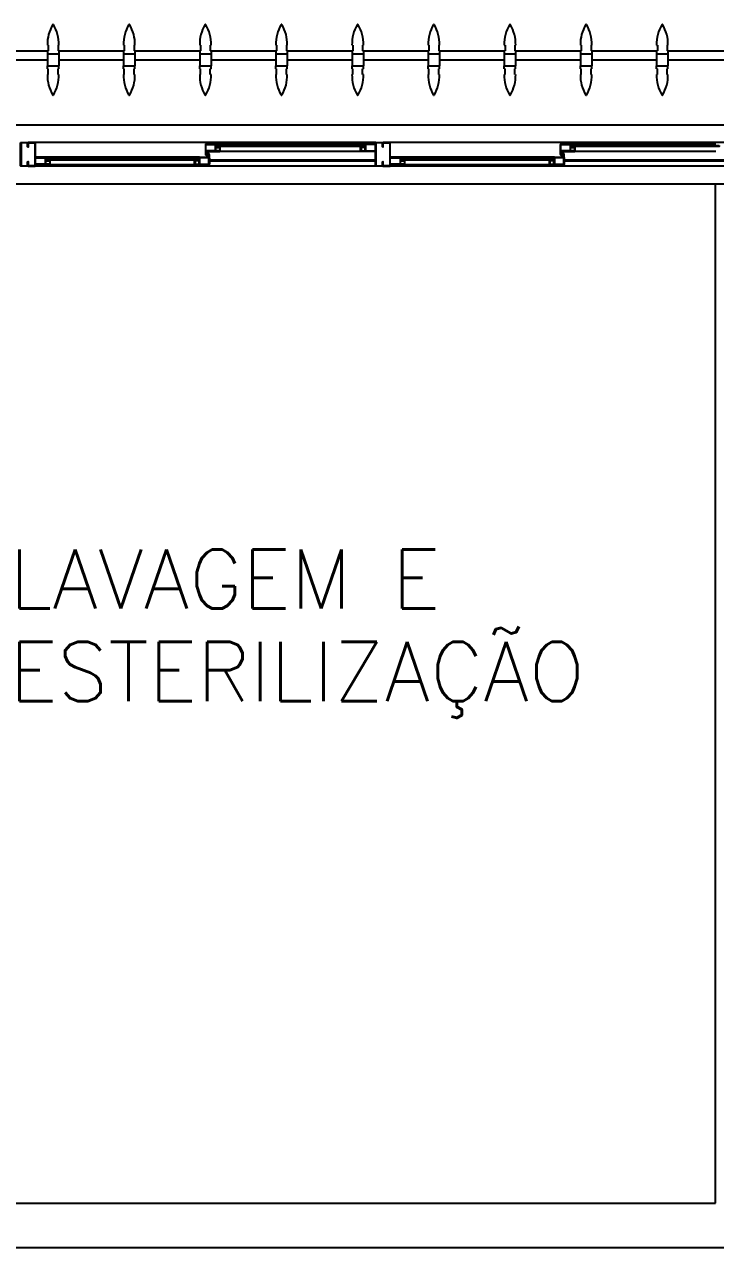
# Model space of a CAD drawing. Header units: millimetres. Extents: x 2686 to 2939, y 1294 to 1441.
# Drawn here: x 2709.084 to 2711.421, y 1434.375 to 1438.515 of the extents above; entities that cross this region are included whole.
import ezdxf

# ---------------------------------------------------------------- set-up
doc = ezdxf.new("R2010")
doc.units = ezdxf.units.MM
doc.linetypes.add('DASHED2', pattern=[0.375, 0.25, -0.125])
for name, color, linetype in [('AR-ALV', 2, 'Continuous'), ('AR-BRISES', 1, 'Continuous'), ('AR-ESQ', 1, 'Continuous'), ('AR-PEITORIL', 1, 'Continuous'), ('BR-PAINEL', 1, 'Continuous'), ('BR-SUPORTE', 1, 'Continuous'), ('DT-ESQ-BAGUETE-C', 1, 'Continuous'), ('DT-ESQ-BAGUETE-V', 1, 'Continuous'), ('DT-ESQ-CHAPA DOBRADA-V', 1, 'Continuous'), ('DT-ESQ-PERFIL CADEIRA-C', 2, 'Continuous'), ('DT-ESQ-PERFIL CADEIRA-V', 2, 'Continuous'), ('DT-ESQ-PERFIL U SIMPLES-C', 2, 'Continuous'), ('DT-ESQ-PERFIL U-C', 2, 'Continuous'), ('DT-ESQ-PERFIL U-V', 1, 'Continuous'), ('DT-ESQ-VIDRO-C', 2, 'Continuous'), ('DT-TXTMOD', 1, 'Continuous'), ('TEXTO', 2, 'Continuous')]:
    doc.layers.add(name, color=color, linetype=linetype)
doc.styles.add('S10', font='simplex.shx', dxfattribs={"height": 0.1})
doc.styles.add('UNB-100', font='simplex.shx', dxfattribs={"height": 0.2})

# ---------------------------------------------------------------- blocks, each defined once
blk = doc.blocks.new('EF40-P')
at = {"layer": 'DT-ESQ-BAGUETE-C', "ltscale": 0.1}
for points in [[(1.41, -0.08), (1.3965, -0.08), (1.3965, -0.0785), (1.4095, -0.0785, 0.414214), (1.41, -0.078), (1.41, -0.067, 0.414214), (1.4095, -0.0665), (1.3965, -0.0665), (1.3965, -0.065), (1.41, -0.065, -0.414214), (1.4115, -0.0665), (1.4115, -0.0785, -0.414214)], [(1.9015, -0.08), (1.915, -0.08), (1.915, -0.0785), (1.902, -0.0785, -0.414214), (1.9015, -0.078), (1.9015, -0.067, -0.414214), (1.902, -0.0665), (1.915, -0.0665), (1.915, -0.065), (1.9015, -0.065, 0.414214), (1.9, -0.0665), (1.9, -0.0785, 0.414214)], [(2.61, -0.08), (2.5965, -0.08), (2.5965, -0.0785), (2.6095, -0.0785, 0.414214), (2.61, -0.078), (2.61, -0.067, 0.414214), (2.6095, -0.0665), (2.5965, -0.0665), (2.5965, -0.065), (2.61, -0.065, -0.414214), (2.6115, -0.0665), (2.6115, -0.0785, -0.414214)], [(3.1015, -0.08), (3.115, -0.08), (3.115, -0.0785), (3.102, -0.0785, -0.414214), (3.1015, -0.078), (3.1015, -0.067, -0.414214), (3.102, -0.0665), (3.115, -0.0665), (3.115, -0.065), (3.1015, -0.065, 0.414214), (3.1, -0.0665), (3.1, -0.0785, 0.414214)], [(1.3265, -0.125), (1.34, -0.125), (1.34, -0.1235), (1.327, -0.1235, -0.414214), (1.3265, -0.123), (1.3265, -0.112, -0.414214), (1.327, -0.1115), (1.34, -0.1115), (1.34, -0.11), (1.3265, -0.11, 0.414214), (1.325, -0.1115), (1.325, -0.1235, 0.414214)], [(2.0485, -0.125), (2.035, -0.125), (2.035, -0.1235), (2.048, -0.1235, 0.414214), (2.0485, -0.123), (2.0485, -0.112, 0.414214), (2.048, -0.1115), (2.035, -0.1115), (2.035, -0.11), (2.0485, -0.11, -0.414214), (2.05, -0.1115), (2.05, -0.1235, -0.414214)], [(2.5265, -0.125), (2.54, -0.125), (2.54, -0.1235), (2.527, -0.1235, -0.414214), (2.5265, -0.123), (2.5265, -0.112, -0.414214), (2.527, -0.1115), (2.54, -0.1115), (2.54, -0.11), (2.5265, -0.11, 0.414214), (2.525, -0.1115), (2.525, -0.1235, 0.414214)]]:
    blk.add_lwpolyline(points, format="xyb", close=True, dxfattribs=at)
at = {"layer": 'DT-ESQ-BAGUETE-V', "ltscale": 0.1}
for p, q in [((1.41, -0.065), (1.9015, -0.065)), ((2.61, -0.065), (3.1015, -0.065)), ((0.8485, -0.11), (1.3265, -0.11)), ((2.0485, -0.11), (2.5265, -0.11))]:
    blk.add_line(p, q, dxfattribs=at)
at = {"layer": 'DT-ESQ-CHAPA DOBRADA-V', "ltscale": 0.1}
for p, q in [((0.8, -0.077), (1.3615, -0.077)), ((0.8, -0.08), (1.3615, -0.08)), ((2, -0.077), (2.5615, -0.077)), ((2, -0.08), (2.5615, -0.08))]:
    blk.add_line(p, q, dxfattribs=at)
at = {"layer": 'DT-ESQ-PERFIL CADEIRA-C', "ltscale": 0.1}
for p, q in [((1.3635, -0.0885), (1.41, -0.0885)), ((1.95, -0.0885), (1.9015, -0.0885)), ((2.5635, -0.0885), (2.61, -0.0885)), ((3.15, -0.0885), (3.1015, -0.0885)), ((1.373, -0.1335), (1.3265, -0.1335)), ((2, -0.1335), (2.0485, -0.1335)), ((2.573, -0.1335), (2.5265, -0.1335))]:
    blk.add_line(p, q, dxfattribs=at)
for points in [[(1.41, -0.087, -1), (1.41, -0.09), (1.3635, -0.09, -0.414214), (1.3615, -0.088), (1.3615, -0.067, -0.414214), (1.3635, -0.065), (1.395, -0.065, -0.414214), (1.3965, -0.0665), (1.3965, -0.087)], [(1.3965, -0.0885, -0.198913), (1.3954, -0.0881, -0.198913), (1.395, -0.087), (1.395, -0.067, 0.414214), (1.3945, -0.0665), (1.3635, -0.0665, 0.414214), (1.363, -0.067), (1.363, -0.088, 0.414214), (1.3635, -0.0885)], [(1.9015, -0.09), (1.95, -0.09), (1.95, -0.0885), (1.915, -0.0885, 0.198912), (1.9161, -0.0881, 0.198913), (1.9165, -0.087), (1.9165, -0.067, -0.414214), (1.917, -0.0665), (1.95, -0.0665), (1.95, -0.065), (1.9165, -0.065, 0.414214), (1.915, -0.0665), (1.915, -0.0785), (1.915, -0.08), (1.915, -0.087), (1.9015, -0.087, 1)], [(2.61, -0.087, -1), (2.61, -0.09), (2.5635, -0.09, -0.414214), (2.5615, -0.088), (2.5615, -0.067, -0.414214), (2.5635, -0.065), (2.595, -0.065, -0.414214), (2.5965, -0.0665), (2.5965, -0.087)], [(2.5965, -0.0885, -0.198913), (2.5954, -0.0881, -0.198913), (2.595, -0.087), (2.595, -0.067, 0.414214), (2.5945, -0.0665), (2.5635, -0.0665, 0.414214), (2.563, -0.067), (2.563, -0.088, 0.414214), (2.5635, -0.0885)], [(3.1015, -0.09), (3.15, -0.09), (3.15, -0.0885), (3.115, -0.0885, 0.198912), (3.1161, -0.0881, 0.198913), (3.1165, -0.087), (3.1165, -0.067, -0.414214), (3.117, -0.0665), (3.15, -0.0665), (3.15, -0.065), (3.1165, -0.065, 0.414214), (3.115, -0.0665), (3.115, -0.0785), (3.115, -0.08), (3.115, -0.087), (3.1015, -0.087, 1)], [(1.3265, -0.132, 1), (1.3265, -0.135), (1.373, -0.135, 0.414214), (1.375, -0.133), (1.375, -0.112, 0.414214), (1.373, -0.11), (1.3415, -0.11, 0.414214), (1.34, -0.1115), (1.34, -0.132)], [(1.34, -0.1335, 0.198913), (1.3411, -0.1331, 0.198913), (1.3415, -0.132), (1.3415, -0.112, -0.414214), (1.342, -0.1115), (1.373, -0.1115, -0.414214), (1.3735, -0.112), (1.3735, -0.133, -0.414214), (1.373, -0.1335)], [(2.0485, -0.135), (2, -0.135), (2, -0.1335), (2.035, -0.1335, -0.198912), (2.0339, -0.1331, -0.198913), (2.0335, -0.132), (2.0335, -0.112, 0.414214), (2.033, -0.1115), (2, -0.1115), (2, -0.11), (2.0335, -0.11, -0.414214), (2.035, -0.1115), (2.035, -0.1235), (2.035, -0.125), (2.035, -0.132), (2.0485, -0.132, -1)], [(2.5265, -0.132, 1), (2.5265, -0.135), (2.573, -0.135, 0.414214), (2.575, -0.133), (2.575, -0.112, 0.414214), (2.573, -0.11), (2.5415, -0.11, 0.414214), (2.54, -0.1115), (2.54, -0.132)], [(2.54, -0.1335, 0.198913), (2.5411, -0.1331, 0.198913), (2.5415, -0.132), (2.5415, -0.112, -0.414214), (2.542, -0.1115), (2.573, -0.1115, -0.414214), (2.5735, -0.112), (2.5735, -0.133, -0.414214), (2.573, -0.1335)]]:
    blk.add_lwpolyline(points, format="xyb", close=True, dxfattribs=at)
at = {"layer": 'DT-ESQ-PERFIL CADEIRA-V', "ltscale": 0.1}
for p, q in [((1.395, -0.09), (1.9015, -0.09)), ((2.595, -0.09), (3.1015, -0.09)), ((0.8485, -0.135), (1.3265, -0.135)), ((2.0485, -0.135), (2.5265, -0.135))]:
    blk.add_line(p, q, dxfattribs=at)
at = {"layer": 'DT-ESQ-PERFIL U SIMPLES-C', "ltscale": 0.1}
for points in [[(1.3635, -0.102), (1.3715, -0.102), (1.3715, -0.1005), (1.3635, -0.1005, -0.414214), (1.363, -0.1), (1.363, -0.092, -0.414214), (1.3635, -0.0915), (1.3715, -0.0915), (1.3715, -0.09), (1.3635, -0.09, 0.414214), (1.3615, -0.092), (1.3615, -0.1, 0.414214)], [(1.373, -0.098), (1.365, -0.098), (1.365, -0.0995), (1.373, -0.0995, -0.414214), (1.3735, -0.1), (1.3735, -0.108, -0.414214), (1.373, -0.1085), (1.365, -0.1085), (1.365, -0.11), (1.373, -0.11, 0.414214), (1.375, -0.108), (1.375, -0.1, 0.414214)], [(2.5635, -0.102), (2.5715, -0.102), (2.5715, -0.1005), (2.5635, -0.1005, -0.414214), (2.563, -0.1), (2.563, -0.092, -0.414214), (2.5635, -0.0915), (2.5715, -0.0915), (2.5715, -0.09), (2.5635, -0.09, 0.414214), (2.5615, -0.092), (2.5615, -0.1, 0.414214)], [(2.573, -0.098), (2.565, -0.098), (2.565, -0.0995), (2.573, -0.0995, -0.414214), (2.5735, -0.1), (2.5735, -0.108, -0.414214), (2.573, -0.1085), (2.565, -0.1085), (2.565, -0.11), (2.573, -0.11, 0.414214), (2.575, -0.108), (2.575, -0.1, 0.414214)]]:
    blk.add_lwpolyline(points, format="xyb", close=True, dxfattribs=at)
at = {"layer": 'DT-ESQ-PERFIL U-C', "ltscale": 0.1}
for points in [[(1.975, -0.0615, 0.414214), (1.9735, -0.06), (1.9515, -0.06, 0.414214), (1.95, -0.0615), (1.95, -0.1385, 0.414214), (1.9515, -0.14), (1.9735, -0.14, 0.414214), (1.975, -0.1385), (1.975, -0.125), (1.9735, -0.125), (1.9735, -0.138, -0.414214), (1.973, -0.1385), (1.952, -0.1385, -0.414214), (1.9515, -0.138), (1.9515, -0.062, -0.414214), (1.952, -0.0615), (1.973, -0.0615, -0.414214), (1.9735, -0.062), (1.9735, -0.075), (1.975, -0.075)], [(1.975, -0.0615, -0.414214), (1.9765, -0.06), (1.9985, -0.06, -0.414214), (2, -0.0615), (2, -0.1385, -0.414214), (1.9985, -0.14), (1.9765, -0.14, -0.414214), (1.975, -0.1385), (1.975, -0.125), (1.9765, -0.125), (1.9765, -0.138, 0.414214), (1.977, -0.1385), (1.998, -0.1385, 0.414214), (1.9985, -0.138), (1.9985, -0.062, 0.414214), (1.998, -0.0615), (1.977, -0.0615, 0.414214), (1.9765, -0.062), (1.9765, -0.075), (1.975, -0.075)], [(3.175, -0.0615, 0.414214), (3.1735, -0.06), (3.1515, -0.06, 0.414214), (3.15, -0.0615), (3.15, -0.1385, 0.414214), (3.1515, -0.14), (3.1735, -0.14, 0.414214), (3.175, -0.1385), (3.175, -0.125), (3.1735, -0.125), (3.1735, -0.138, -0.414214), (3.173, -0.1385), (3.152, -0.1385, -0.414214), (3.1515, -0.138), (3.1515, -0.062, -0.414214), (3.152, -0.0615), (3.173, -0.0615, -0.414214), (3.1735, -0.062), (3.1735, -0.075), (3.175, -0.075)], [(3.175, -0.0615, -0.414214), (3.1765, -0.06), (3.1985, -0.06, -0.414214), (3.2, -0.0615), (3.2, -0.1385, -0.414214), (3.1985, -0.14), (3.1765, -0.14, -0.414214), (3.175, -0.1385), (3.175, -0.125), (3.1765, -0.125), (3.1765, -0.138, 0.414214), (3.177, -0.1385), (3.198, -0.1385, 0.414214), (3.1985, -0.138), (3.1985, -0.062, 0.414214), (3.198, -0.0615), (3.177, -0.0615, 0.414214), (3.1765, -0.062), (3.1765, -0.075), (3.175, -0.075)]]:
    blk.add_lwpolyline(points, format="xyb", close=True, dxfattribs=at)
at = {"layer": 'DT-ESQ-PERFIL U-V', "ltscale": 0.1}
for p, q in [((0.7985, -0.06), (1.9515, -0.06)), ((1.9985, -0.06), (3.1515, -0.06)), ((0.7985, -0.14), (1.9515, -0.14)), ((1.9985, -0.14), (3.1515, -0.14))]:
    blk.add_line(p, q, dxfattribs=at)
at = {"layer": 'DT-ESQ-VIDRO-C', "ltscale": 0.1}
for points in [[(1.9125, -0.085), (1.9125, -0.082), (1.399, -0.082), (1.399, -0.085)], [(3.1125, -0.085), (3.1125, -0.082), (2.599, -0.082), (2.599, -0.085)], [(0.838, -0.13), (0.838, -0.127), (1.337, -0.127), (1.337, -0.13)], [(2.038, -0.13), (2.038, -0.127), (2.537, -0.127), (2.537, -0.13)]]:
    blk.add_lwpolyline(points, close=True, dxfattribs=at)
at = {"layer": 'DT-TXTMOD', "ltscale": 0.1, "style": 'S10', "flags": 3}
for tag, p in [('M01', (0.025, -0.28)), ('M02', (0.3253, -0.28)), ('M03', (0.627, -0.28)), ('M04', (0.9288, -0.28)), ('M05', (1.2306, -0.28)), ('M06', (1.5323, -0.28)), ('M07', (1.8341, -0.28)), ('M08', (2.1359, -0.28)), ('M09', (2.4376, -0.28)), ('M10', (2.7394, -0.28)), ('M11', (3.0412, -0.28)), ('M12', (3.3429, -0.28)), ('M13', (3.6447, -0.28)), ('M14', (3.9464, -0.28)), ('M15', (4.2482, -0.28)), ('M16', (4.55, -0.28)), ('M17', (4.8517, -0.28))]:
    blk.add_attdef(tag, p, '', height=0.1, dxfattribs=at)
blk = doc.blocks.new('BR-MODULO8')
at = {"layer": 'BR-PAINEL'}
for p, q in [((-3.1092, 0.27), (-3.1067, 0.27)), ((-3.1092, 0.25), (-3.1092, 0.24)), ((-3.1092, 0.25), (-3.1067, 0.25)), ((-3.1067, 0.27), (-3.1067, 0.25)), ((-3.0733, 0.27), (-3.0733, 0.25)), ((-3.0708, 0.27), (-3.0733, 0.27)), ((-3.0708, 0.25), (-3.0733, 0.25)), ((-3.0708, 0.25), (-3.0708, 0.24)), ((-2.8517, 0.27), (-2.8492, 0.27)), ((-2.8517, 0.25), (-2.8517, 0.24)), ((-2.8517, 0.25), (-2.8492, 0.25)), ((-2.8492, 0.27), (-2.8492, 0.25)), ((-2.8158, 0.27), (-2.8158, 0.25)), ((-2.8133, 0.27), (-2.8158, 0.27)), ((-2.8133, 0.25), (-2.8158, 0.25)), ((-2.8133, 0.25), (-2.8133, 0.24)), ((-2.5942, 0.27), (-2.5917, 0.27)), ((-2.5942, 0.25), (-2.5942, 0.24)), ((-2.5942, 0.25), (-2.5917, 0.25)), ((-2.5917, 0.27), (-2.5917, 0.25)), ((-2.5583, 0.27), (-2.5583, 0.25)), ((-2.5558, 0.27), (-2.5583, 0.27)), ((-2.5558, 0.25), (-2.5583, 0.25)), ((-2.5558, 0.25), (-2.5558, 0.24)), ((-2.3367, 0.27), (-2.3342, 0.27)), ((-2.3367, 0.25), (-2.3367, 0.24)), ((-2.3367, 0.25), (-2.3342, 0.25)), ((-2.3342, 0.27), (-2.3342, 0.25)), ((-2.3008, 0.27), (-2.3008, 0.25)), ((-2.2983, 0.27), (-2.3008, 0.27)), ((-2.2983, 0.25), (-2.3008, 0.25)), ((-2.2983, 0.25), (-2.2983, 0.24)), ((-2.0792, 0.27), (-2.0767, 0.27)), ((-2.0792, 0.25), (-2.0792, 0.24)), ((-2.0792, 0.25), (-2.0767, 0.25)), ((-2.0767, 0.27), (-2.0767, 0.25)), ((-2.0433, 0.27), (-2.0433, 0.25)), ((-2.0408, 0.27), (-2.0433, 0.27)), ((-2.0408, 0.25), (-2.0433, 0.25)), ((-2.0408, 0.25), (-2.0408, 0.24)), ((-1.8217, 0.27), (-1.8192, 0.27)), ((-1.8217, 0.25), (-1.8217, 0.24)), ((-1.8217, 0.25), (-1.8192, 0.25)), ((-1.8192, 0.27), (-1.8192, 0.25)), ((-1.7858, 0.27), (-1.7858, 0.25)), ((-1.7833, 0.27), (-1.7858, 0.27)), ((-1.7833, 0.25), (-1.7858, 0.25)), ((-1.7833, 0.25), (-1.7833, 0.24)), ((-1.5642, 0.27), (-1.5617, 0.27)), ((-1.5642, 0.25), (-1.5642, 0.24)), ((-1.5642, 0.25), (-1.5617, 0.25)), ((-1.5617, 0.27), (-1.5617, 0.25)), ((-1.5283, 0.27), (-1.5283, 0.25)), ((-1.5258, 0.27), (-1.5283, 0.27)), ((-1.5258, 0.25), (-1.5283, 0.25)), ((-1.5258, 0.25), (-1.5258, 0.24)), ((-1.3067, 0.27), (-1.3042, 0.27)), ((-1.3067, 0.25), (-1.3067, 0.24)), ((-1.3067, 0.25), (-1.3042, 0.25)), ((-1.3042, 0.27), (-1.3042, 0.25)), ((-1.2708, 0.27), (-1.2708, 0.25)), ((-1.2683, 0.27), (-1.2708, 0.27)), ((-1.2683, 0.25), (-1.2708, 0.25)), ((-1.2683, 0.25), (-1.2683, 0.24)), ((-1.0492, 0.27), (-1.0467, 0.27)), ((-1.0492, 0.25), (-1.0492, 0.24)), ((-1.0492, 0.25), (-1.0467, 0.25)), ((-1.0467, 0.27), (-1.0467, 0.25)), ((-1.0133, 0.27), (-1.0133, 0.25)), ((-1.0108, 0.27), (-1.0133, 0.27)), ((-1.0108, 0.25), (-1.0133, 0.25)), ((-1.0108, 0.25), (-1.0108, 0.24)), ((-3.1092, 0.24), (-3.0708, 0.24)), ((-3.1092, 0.24), (-3.1092, 0.2)), ((-3.0708, 0.24), (-3.0708, 0.2)), ((-2.8517, 0.24), (-2.8133, 0.24)), ((-2.8517, 0.24), (-2.8517, 0.2)), ((-2.8133, 0.24), (-2.8133, 0.2)), ((-2.5942, 0.24), (-2.5558, 0.24)), ((-2.5942, 0.24), (-2.5942, 0.2)), ((-2.5558, 0.24), (-2.5558, 0.2)), ((-2.3367, 0.24), (-2.2983, 0.24)), ((-2.3367, 0.24), (-2.3367, 0.2)), ((-2.2983, 0.24), (-2.2983, 0.2)), ((-2.0792, 0.24), (-2.0408, 0.24)), ((-2.0792, 0.24), (-2.0792, 0.2)), ((-2.0408, 0.24), (-2.0408, 0.2)), ((-1.8217, 0.24), (-1.7833, 0.24)), ((-1.8217, 0.24), (-1.8217, 0.2)), ((-1.7833, 0.24), (-1.7833, 0.2)), ((-1.5642, 0.24), (-1.5258, 0.24)), ((-1.5642, 0.24), (-1.5642, 0.2)), ((-1.5258, 0.24), (-1.5258, 0.2)), ((-1.3067, 0.24), (-1.2683, 0.24)), ((-1.3067, 0.24), (-1.3067, 0.2)), ((-1.2683, 0.24), (-1.2683, 0.2)), ((-1.0492, 0.24), (-1.0108, 0.24)), ((-1.0492, 0.24), (-1.0492, 0.2)), ((-1.0108, 0.24), (-1.0108, 0.2)), ((-3.1092, 0.2), (-3.0708, 0.2)), ((-3.1092, 0.19), (-3.1092, 0.2)), ((-3.1092, 0.19), (-3.1067, 0.19)), ((-3.1092, 0.17), (-3.1067, 0.17)), ((-3.1067, 0.17), (-3.1067, 0.19)), ((-3.0708, 0.19), (-3.0733, 0.19)), ((-3.0733, 0.17), (-3.0733, 0.19)), ((-3.0708, 0.17), (-3.0733, 0.17)), ((-3.0708, 0.19), (-3.0708, 0.2)), ((-2.8517, 0.2), (-2.8133, 0.2)), ((-2.8517, 0.19), (-2.8517, 0.2)), ((-2.8517, 0.19), (-2.8492, 0.19)), ((-2.8517, 0.17), (-2.8492, 0.17)), ((-2.8492, 0.17), (-2.8492, 0.19)), ((-2.8133, 0.19), (-2.8158, 0.19)), ((-2.8158, 0.17), (-2.8158, 0.19)), ((-2.8133, 0.17), (-2.8158, 0.17)), ((-2.8133, 0.19), (-2.8133, 0.2)), ((-2.5942, 0.2), (-2.5558, 0.2)), ((-2.5942, 0.19), (-2.5942, 0.2)), ((-2.5942, 0.19), (-2.5917, 0.19)), ((-2.5942, 0.17), (-2.5917, 0.17)), ((-2.5917, 0.17), (-2.5917, 0.19)), ((-2.5558, 0.19), (-2.5583, 0.19)), ((-2.5583, 0.17), (-2.5583, 0.19)), ((-2.5558, 0.17), (-2.5583, 0.17)), ((-2.5558, 0.19), (-2.5558, 0.2)), ((-2.3367, 0.2), (-2.2983, 0.2)), ((-2.3367, 0.19), (-2.3367, 0.2)), ((-2.3367, 0.19), (-2.3342, 0.19)), ((-2.3367, 0.17), (-2.3342, 0.17)), ((-2.3342, 0.17), (-2.3342, 0.19)), ((-2.2983, 0.19), (-2.3008, 0.19)), ((-2.3008, 0.17), (-2.3008, 0.19)), ((-2.2983, 0.17), (-2.3008, 0.17)), ((-2.2983, 0.19), (-2.2983, 0.2)), ((-2.0792, 0.2), (-2.0408, 0.2)), ((-2.0792, 0.19), (-2.0792, 0.2)), ((-2.0792, 0.19), (-2.0767, 0.19)), ((-2.0792, 0.17), (-2.0767, 0.17)), ((-2.0767, 0.17), (-2.0767, 0.19)), ((-2.0408, 0.19), (-2.0433, 0.19)), ((-2.0433, 0.17), (-2.0433, 0.19)), ((-2.0408, 0.17), (-2.0433, 0.17)), ((-2.0408, 0.19), (-2.0408, 0.2)), ((-1.8217, 0.2), (-1.7833, 0.2)), ((-1.8217, 0.19), (-1.8217, 0.2)), ((-1.8217, 0.19), (-1.8192, 0.19)), ((-1.8217, 0.17), (-1.8192, 0.17)), ((-1.8192, 0.17), (-1.8192, 0.19)), ((-1.7833, 0.19), (-1.7858, 0.19)), ((-1.7858, 0.17), (-1.7858, 0.19)), ((-1.7833, 0.17), (-1.7858, 0.17)), ((-1.7833, 0.19), (-1.7833, 0.2)), ((-1.5642, 0.2), (-1.5258, 0.2)), ((-1.5642, 0.19), (-1.5642, 0.2)), ((-1.5642, 0.19), (-1.5617, 0.19)), ((-1.5642, 0.17), (-1.5617, 0.17)), ((-1.5617, 0.17), (-1.5617, 0.19)), ((-1.5258, 0.19), (-1.5283, 0.19)), ((-1.5283, 0.17), (-1.5283, 0.19)), ((-1.5258, 0.17), (-1.5283, 0.17)), ((-1.5258, 0.19), (-1.5258, 0.2)), ((-1.3067, 0.2), (-1.2683, 0.2)), ((-1.3067, 0.19), (-1.3067, 0.2)), ((-1.3067, 0.19), (-1.3042, 0.19)), ((-1.3067, 0.17), (-1.3042, 0.17)), ((-1.3042, 0.17), (-1.3042, 0.19)), ((-1.2683, 0.19), (-1.2708, 0.19)), ((-1.2708, 0.17), (-1.2708, 0.19)), ((-1.2683, 0.17), (-1.2708, 0.17)), ((-1.2683, 0.19), (-1.2683, 0.2)), ((-1.0492, 0.2), (-1.0108, 0.2)), ((-1.0492, 0.19), (-1.0492, 0.2)), ((-1.0492, 0.19), (-1.0467, 0.19)), ((-1.0492, 0.17), (-1.0467, 0.17)), ((-1.0467, 0.17), (-1.0467, 0.19)), ((-1.0108, 0.19), (-1.0133, 0.19)), ((-1.0133, 0.17), (-1.0133, 0.19)), ((-1.0108, 0.17), (-1.0133, 0.17)), ((-1.0108, 0.19), (-1.0108, 0.2))]:
    blk.add_line(p, q, dxfattribs=at)
for centre, radius, start, end in [((-2.9842, 0.2739), 0.1251, 148.4721, 181.772), ((-3.09, 0.3387), 0.001, 37.1012, 142.8988), ((-3.1958, 0.2739), 0.1251, 358.228, 31.5279), ((-2.7267, 0.2739), 0.1251, 148.4721, 181.772), ((-2.8325, 0.3387), 0.001, 37.1012, 142.8988), ((-2.9383, 0.2739), 0.1251, 358.228, 31.5279), ((-2.4692, 0.2739), 0.1251, 148.4721, 181.772), ((-2.575, 0.3387), 0.001, 37.1012, 142.8988), ((-2.6808, 0.2739), 0.1251, 358.228, 31.5279), ((-2.2117, 0.2739), 0.1251, 148.4721, 181.772), ((-2.3175, 0.3387), 0.001, 37.1012, 142.8988), ((-2.4233, 0.2739), 0.1251, 358.228, 31.5279), ((-1.9542, 0.2739), 0.1251, 148.4721, 181.772), ((-2.06, 0.3387), 0.001, 37.1012, 142.8988), ((-2.1658, 0.2739), 0.1251, 358.228, 31.5279), ((-1.6967, 0.2739), 0.1251, 148.4721, 181.772), ((-1.8025, 0.3387), 0.001, 37.1012, 142.8988), ((-1.9083, 0.2739), 0.1251, 358.228, 31.5279), ((-1.4392, 0.2739), 0.1251, 148.4721, 181.772), ((-1.545, 0.3387), 0.001, 37.1012, 142.8988), ((-1.6508, 0.2739), 0.1251, 358.228, 31.5279), ((-1.1817, 0.2739), 0.1251, 148.4721, 181.772), ((-1.2875, 0.3387), 0.001, 37.1012, 142.8988), ((-1.3933, 0.2739), 0.1251, 358.228, 31.5279), ((-0.9242, 0.2739), 0.1251, 148.4721, 181.772), ((-1.03, 0.3387), 0.001, 37.1012, 142.8988), ((-1.1358, 0.2739), 0.1251, 358.228, 31.5279), ((-2.9842, 0.1661), 0.1251, 178.228, 211.5279), ((-3.1958, 0.1661), 0.1251, 328.4721, 1.772), ((-2.7267, 0.1661), 0.1251, 178.228, 211.5279), ((-2.9383, 0.1661), 0.1251, 328.4721, 1.772), ((-2.4692, 0.1661), 0.1251, 178.228, 211.5279), ((-2.6808, 0.1661), 0.1251, 328.4721, 1.772), ((-2.2117, 0.1661), 0.1251, 178.228, 211.5279), ((-2.4233, 0.1661), 0.1251, 328.4721, 1.772), ((-1.9542, 0.1661), 0.1251, 178.228, 211.5279), ((-2.1658, 0.1661), 0.1251, 328.4721, 1.772), ((-1.6967, 0.1661), 0.1251, 178.228, 211.5279), ((-1.9083, 0.1661), 0.1251, 328.4721, 1.772), ((-1.4392, 0.1661), 0.1251, 178.228, 211.5279), ((-1.6508, 0.1661), 0.1251, 328.4721, 1.772), ((-1.1817, 0.1661), 0.1251, 178.228, 211.5279), ((-1.3933, 0.1661), 0.1251, 328.4721, 1.772), ((-0.9242, 0.1661), 0.1251, 178.228, 211.5279), ((-1.1358, 0.1661), 0.1251, 328.4721, 1.772), ((-3.09, 0.1013), 0.001, 217.1012, 322.8988), ((-2.8325, 0.1013), 0.001, 217.1012, 322.8988), ((-2.575, 0.1013), 0.001, 217.1012, 322.8988), ((-2.3175, 0.1013), 0.001, 217.1012, 322.8988), ((-2.06, 0.1013), 0.001, 217.1012, 322.8988), ((-1.8025, 0.1013), 0.001, 217.1012, 322.8988), ((-1.545, 0.1013), 0.001, 217.1012, 322.8988), ((-1.2875, 0.1013), 0.001, 217.1012, 322.8988), ((-1.03, 0.1013), 0.001, 217.1012, 322.8988)]:
    blk.add_arc(centre, radius, start, end, dxfattribs=at)
at = {"layer": 'BR-SUPORTE'}
for p, q in [((-3.3283, 0.25), (-3.1067, 0.25)), ((-3.0708, 0.25), (-2.8492, 0.25)), ((-2.8133, 0.25), (-2.5917, 0.25)), ((-2.5558, 0.25), (-2.3342, 0.25)), ((-2.2983, 0.25), (-2.0767, 0.25)), ((-2.0408, 0.25), (-1.8192, 0.25)), ((-1.7833, 0.25), (-1.5617, 0.25)), ((-1.5258, 0.25), (-1.3042, 0.25)), ((-1.2683, 0.25), (-1.0467, 0.25)), ((-1.0108, 0.25), (-0.7892, 0.25)), ((-3.3283, 0.22), (-3.1092, 0.22)), ((-3.0708, 0.22), (-2.8517, 0.22)), ((-2.8133, 0.22), (-2.5942, 0.22)), ((-2.5558, 0.22), (-2.3367, 0.22)), ((-2.2983, 0.22), (-2.0792, 0.22)), ((-2.0408, 0.22), (-1.8217, 0.22)), ((-1.7833, 0.22), (-1.5642, 0.22)), ((-1.5258, 0.22), (-1.3067, 0.22)), ((-1.2683, 0.22), (-1.0492, 0.22)), ((-1.0108, 0.22), (-0.7917, 0.22))]:
    blk.add_line(p, q, dxfattribs=at)

msp = doc.modelspace()

# ---------------------------------------------------------------- linework, layer by layer
at = {"layer": 'AR-ALV'}
for p, q in [((2711.4207, 1434.5249), (2711.4207, 1437.9749)), ((2708.4178, 1434.5249), (2711.4207, 1434.5249)), ((2708.4178, 1434.3749), (2711.6707, 1434.3749))]:
    msp.add_line(p, q, dxfattribs=at)
at = {"layer": 'AR-PEITORIL'}
for p, q in [((2707.1207, 1438.1749), (2712.2707, 1438.1749)), ((2707.1207, 1437.9749), (2712.2707, 1437.9749))]:
    msp.add_line(p, q, dxfattribs=at)

# ---------------------------------------------------------------- block references
at = {"layer": 'AR-BRISES'}
msp.add_blockref('BR-MODULO8', (2712.2707, 1438.1749), dxfattribs=at)
at = {"layer": 'AR-ESQ', "linetype": 'DASHED2', "rotation": 180}
msp.add_blockref('EF40-P', (2712.2707, 1437.9749), dxfattribs=at)

# ---------------------------------------------------------------- texts
at = {"layer": 'TEXTO', "style": 'UNB-100'}
for s, p in [('LAVAGEM E', (2709.0327, 1436.5373)), ('ESTERILIZAÇÃO', (2709.0327, 1436.2246))]:
    msp.add_text(s, height=0.2, dxfattribs=at).set_placement(p)

doc.saveas('drawing.dxf')
